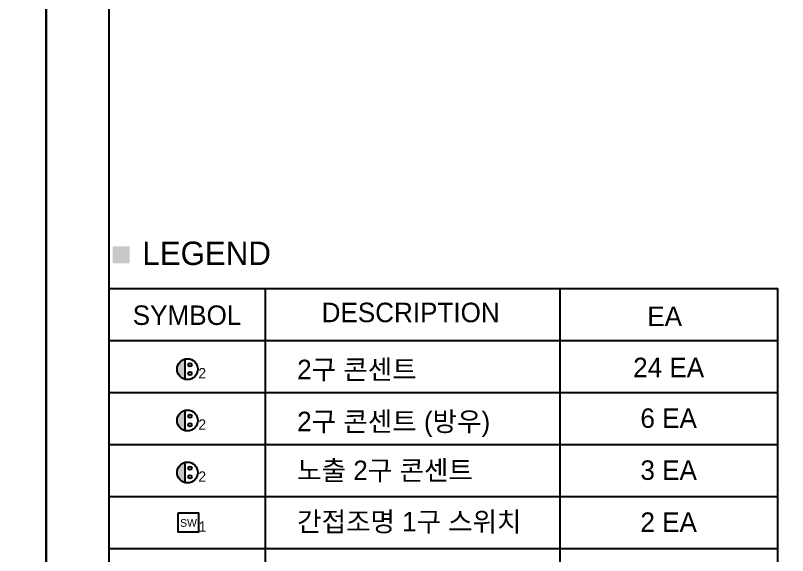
# Model space of a CAD drawing. Header units: millimetres. Extents: x 0 to 400063, y 963 to 238763.
# Drawn here: x 106853 to 112796, y 114801 to 118955 of the extents above; entities that cross this region are included whole.
import ezdxf
from ezdxf.enums import TextEntityAlignment as Align

# ---------------------------------------------------------------- set-up
doc = ezdxf.new("R2010")
doc.units = ezdxf.units.MM
doc.header["$LTSCALE"] = 40
doc.layers.get('Defpoints').update_dxf_attribs({"color": 249})
doc.layers.add('3TI-CE-LTEXT', color=7, linetype='Continuous')
doc.layers.add('전기', color=7, linetype='Continuous')
doc.styles.add('HANA-TEXT', font='stylu.ttf')
doc.styles.add('마감재', font='stylu.ttf')
doc.styles.add('휴먼엑스포', font='stylu.ttf')

msp = doc.modelspace()

# ---------------------------------------------------------------- hatches: boundary and pattern name
at = {"layer": '3TI-CE-LTEXT'}
msp.add_hatch(color=3, dxfattribs=at).paths.add_polyline_path([(107601.5, 117049.3), (107731.1, 117049.3), (107731.1, 117178.9), (107601.5, 117178.9)])
at = {"layer": '전기'}
h = msp.add_hatch(color=256, dxfattribs=at)
h.dxf.hatch_style = 1
h.paths.add_polyline_path([(108156.5, 116311.9, 0.341999), (108096.5, 116234.4, 0.341999), (108156.5, 116156.9)])
h.paths.add_polyline_path([(108183.2, 116267.7, 1), (108209.9, 116267.7, 1)])
h.paths.add_polyline_path([(108183.2, 116201.1, 1), (108209.9, 116201.1, 1)])
h = msp.add_hatch(color=256, dxfattribs=at)
h.dxf.hatch_style = 1
h.paths.add_polyline_path([(108156.5, 115917.1, 0.341999), (108096.5, 115839.6, 0.341999), (108156.5, 115762.2)])
h.paths.add_polyline_path([(108183.2, 115873, 1), (108209.9, 115873, 1)])
h.paths.add_polyline_path([(108183.2, 115806.3, 1), (108209.9, 115806.3, 1)])
h = msp.add_hatch(color=256, dxfattribs=at)
h.dxf.hatch_style = 1
h.paths.add_polyline_path([(108156.5, 115517.1, 0.341999), (108096.5, 115439.6, 0.341999), (108156.5, 115362.2)])
h.paths.add_polyline_path([(108183.2, 115473, 1), (108209.9, 115473, 1)])
h.paths.add_polyline_path([(108183.2, 115406.3, 1), (108209.9, 115406.3, 1)])

# ---------------------------------------------------------------- linework, layer by layer
at = {"layer": '3TI-CE-LTEXT', "color": 3}
for p, q in [((108774.9, 116854.4), (108774.9, 112110.4)), ((111043.1, 116854.4), (111043.1, 112110.4)), ((107574.9, 116454.4), (112717.8, 116454.4)), ((107574.9, 116054.4), (112717.8, 116054.4)), ((107574.9, 115654.4), (112717.8, 115654.4)), ((107574.9, 115254.4), (112717.8, 115254.4)), ((107574.9, 114854.4), (112717.8, 114854.4))]:
    msp.add_line(p, q, dxfattribs=at)
msp.add_lwpolyline([(112717.8, 112110.4), (107574.9, 112110.4), (107574.9, 116854.4), (112717.8, 116854.4), (112717.8, 112110.4), (107574.9, 112110.4)], dxfattribs=at)
at = {"layer": 'Defpoints', "color": 9}
for points in [[(107088.3, 124894.5), (86729.9, 124894.5), (86729.9, 110534.2), (107088.3, 110534.2)], [(127446.6, 124894.5), (107088.3, 124894.5), (107088.3, 110534.2), (127446.6, 110534.2)]]:
    msp.add_lwpolyline(points, close=True, dxfattribs=at)
at = {"layer": 'Defpoints'}
msp.add_lwpolyline([(107574.9, 124629), (126959.9, 124629), (126959.9, 112110.4), (107574.9, 112110.4)], close=True, dxfattribs=at)
at = {"layer": '전기'}
for p, q in [((108156.5, 116311.9), (108156.5, 116156.9)), ((108156.5, 115917.1), (108156.5, 115762.2)), ((108156.5, 115517.1), (108156.5, 115362.2))]:
    msp.add_line(p, q, dxfattribs=at)
msp.add_lwpolyline([(108106, 115129.8), (108261.6, 115129.8), (108261.6, 114980.2), (108106, 114980.2)], close=True, dxfattribs=at)
for centre, radius in [((108176.5, 116234.4), 80), ((108196.5, 116267.7), 13.3), ((108196.5, 116201.1), 13.3), ((108176.5, 115839.6), 80), ((108196.5, 115873), 13.3), ((108196.5, 115806.3), 13.3), ((108176.5, 115439.6), 80), ((108196.5, 115473), 13.3), ((108196.5, 115406.3), 13.3)]:
    msp.add_circle(centre, radius, dxfattribs=at)

# ---------------------------------------------------------------- texts
at = {"layer": '3TI-CE-LTEXT', "color": 3, "style": 'HANA-TEXT'}
msp.add_text('LEGEND', height=180, rotation=360, dxfattribs=at).set_placement((107829.6, 117035.4))
at = {"layer": '3TI-CE-LTEXT', "color": 3, "ltscale": 0.5, "style": 'HANA-TEXT'}
for s, p in [('SYMBOL', (108173.7, 116649.5)), ('EA', (111849.8, 116641.1))]:
    msp.add_text(s, height=150, rotation=360, dxfattribs=at).set_placement(p, align=Align.MIDDLE)
msp.add_text('DESCRIPTION', height=150, rotation=360, dxfattribs=at).set_placement((109894.9, 116595.5), align=Align.CENTER)
at = {"layer": '3TI-CE-LTEXT', "color": 0, "ltscale": 0.5, "style": 'HANA-TEXT'}
for s, p in [('24 EA', (111880.5, 116172.4)), ('6 EA', (111880.5, 115782.6)), ('3 EA', (111880.5, 115382.6)), ('2 EA', (111880.5, 114982.6))]:
    msp.add_text(s, height=150, rotation=360, dxfattribs=at).set_placement(p, align=Align.CENTER)
at = {"layer": '3TI-CE-LTEXT', "color": 0, "ltscale": 0.5, "char_height": 150, "width": 7369.825, "attachment_point": 4, "rotation": 360, "style": '마감재'}
for s, insert in [('2구 콘센트', (109021.3, 116223.8)), ('2구 콘센트 (방우)', (109021.3, 115809.4)), ('노출 2구 콘센트', (109021.3, 115448.2)), ('{\\fGulim|b0|i0|c129|p50;간접조명 }1{\\fGulim|b0|i0|c129|p50;구 스위치}', (109021.3, 115053.2))]:
    msp.add_mtext(s, dxfattribs=dict(at, insert=insert))
at = {"layer": '전기', "style": '휴먼엑스포'}
for s, height, p in [('2', 80, (108260.7, 116163.3)), ('2', 80, (108260.7, 115768.5)), ('2', 80, (108260.7, 115368.5)), ('SW', 60, (108120.6, 115022)), ('1', 80, (108263.6, 114983.6))]:
    msp.add_text(s, height=height, dxfattribs=at).set_placement(p)

doc.saveas('drawing.dxf')
